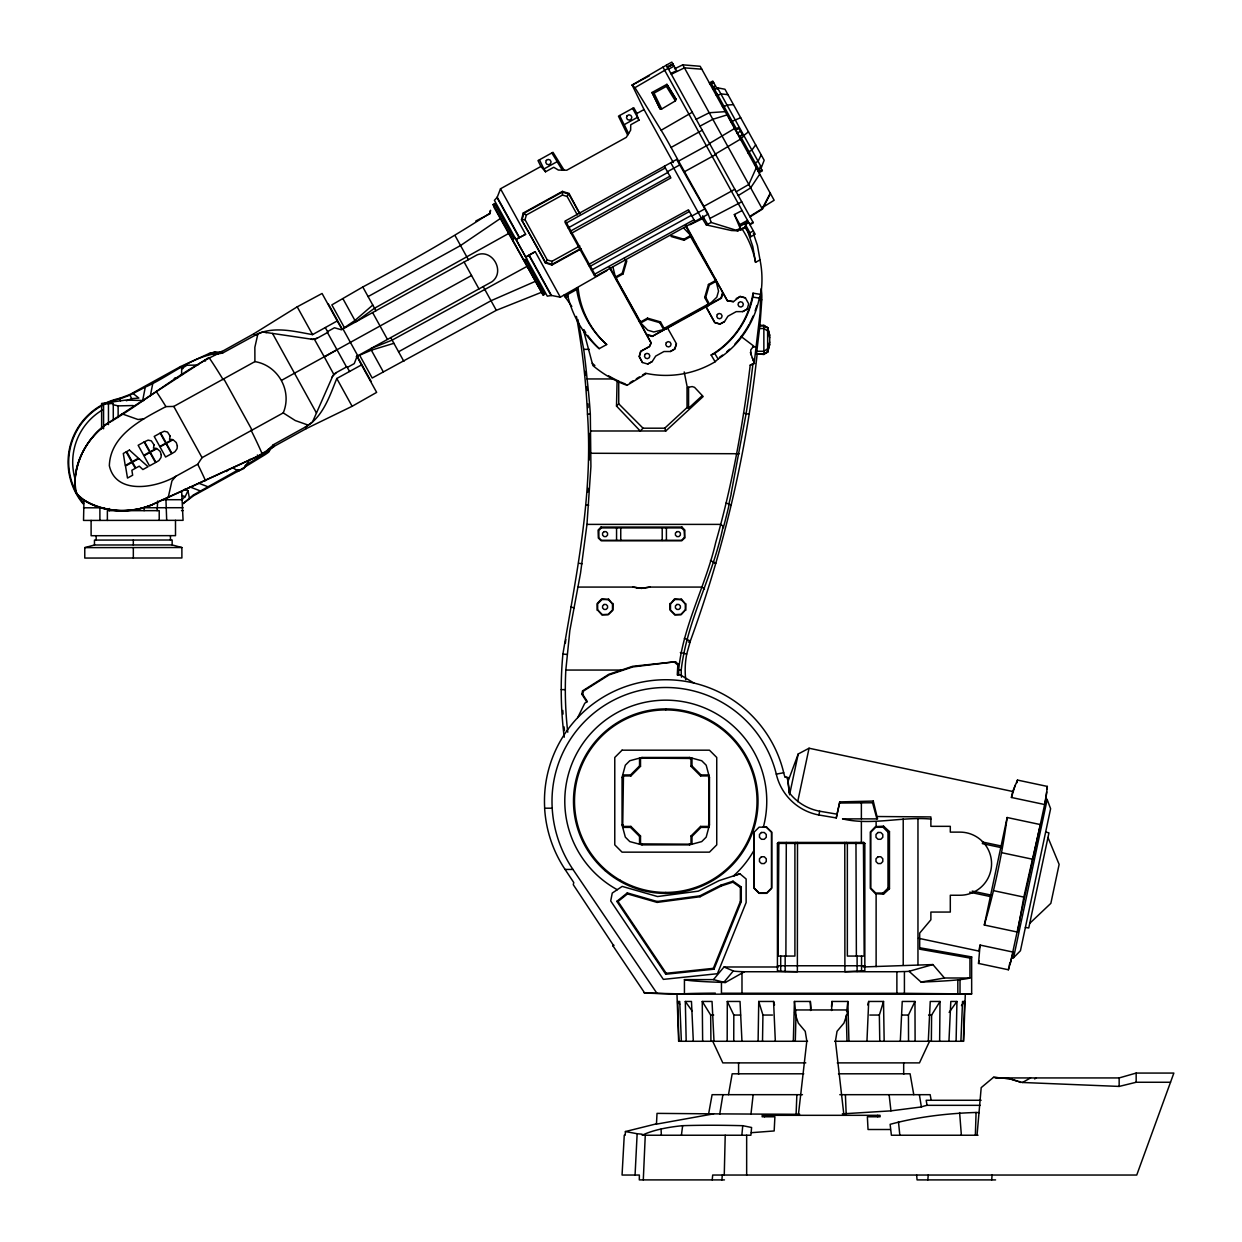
<?xml version="1.0" encoding="UTF-8"?>
<svg xmlns="http://www.w3.org/2000/svg" width="1242" height="1242" viewBox="0 0 1242 1242"><rect width="100%" height="100%" fill="white"/><g stroke="black" fill="none" stroke-linecap="round" stroke-linejoin="round"><path stroke-width="1.5" d="M589.112 460.068L589.019 433.303M688.736 387.256L687.028 388.125L687.028 407.609L664.718 428.195L643.045 428.195L618.733 403.805L618.733 381.372M687.028 407.609L688.58 408.245L688.58 388.125M978.525 963.435L980.062 945.069L1013.301 952.133L1008.38 969.769L978.525 963.435L979.1 960.765M727.175 1041.277L727.3 1001.456L740.03 1001.456L741.955 1041.277M733.743 1041.277L733.82 1015.056L727.3 1001.456M756.533 353.815L763.861 353.815L767.634 352.076L767.634 327.702L763.861 325.326L759.902 325.326L756.533 353.815L763.861 354.451L767.587 352.076L769.683 344.5L769.683 335.278L767.711 327.702L763.861 325.963L759.204 325.963M567.765 732.206A372.212 372.212 0 0 1 565.824 670.059L569.83 630.657L580.542 573.074L586.969 524.388L590.913 466.542L590.323 414.036A871.573 798.202 0 0 0 587.078 378.95A730.358 730.358 0 0 0 583.709 349.359L577.903 319.551M931.36 1041.277L931.609 1015.056L940.008 1001.456L930.242 1001.456L928.286 1041.277M939.635 1041.277L940.008 1001.456M758.101 1041.277L758.738 1001.456L773.564 1001.456L774.542 1004.918M762.51 1041.277L762.93 1015.056L758.738 1001.456M181.565 375.131L181.689 368.595L186.921 365.257L197.897 365.039M606.779 270.694L560.328 297.18L551.432 295.441L547.303 296.17L494.409 200.35L497.219 197.245L500.495 188.784L540.875 166.49L545.502 171.8L553.73 167.266L558.372 170.061L566.771 170.216L626.294 137.365L630.641 130.162L630.734 124.759L638.962 120.21A62.069 3.245 61.1 0 1 636.944 113.457L633.762 107.728L618.469 116.174L627.66 135.083M643.045 428.195L640.235 430.99L616.498 406.041L617.088 380.875M764.575 1116.775L764.606 1115.316M956.092 1041.277L956.945 1001.456L950.813 1001.456L948.95 1041.277M724.257 1175.041L725.219 1135.235M793.327 1041.277L794.43 1001.456L810.343 1001.456L810.933 1008.38M795.284 1041.277L795.998 1015.056L794.43 1001.456M684.637 538.034L684.87 530.101L681.951 527.058L601.019 527.058L598.101 530.101L598.333 538.034L601.175 540.767L681.78 540.767L684.637 538.034L684.094 530.412L681.594 527.912L601.376 527.912L598.861 530.412L598.861 537.802L601.376 540.301L681.594 540.301L684.094 537.802M836.503 814.084L819.72 811.212A49.882 49.882 0 0 1 789.291 792.753L787.552 778.843A44.401 44.401 0 0 1 787.133 777.771L784.897 776.933A46.187 46.187 0 0 1 783.718 772.757A121.297 121.297 0 0 0 544.679 808.2L552.209 808.2A113.798 113.798 0 0 1 776.297 774.092A53.748 53.748 0 0 0 818.835 814.985L836.254 817.935L839.763 801.897L873.266 801.074L877.566 818.882L842.511 818.882C871.822 825.806 901.304 816.398 930.879 819.052M975.358 1135.235L976.072 1112.475L979.239 1112.661M963.342 1041.277L964.63 1001.456L962.534 1001.456L960.904 1041.277M919.685 947.755L971.648 956.914L971.663 993.926L965.298 994.174L963.652 1041.277L834.717 1041.277M831.597 1010.522L831.938 1001.456L847.851 1001.456L848.938 1041.277M753.397 233.418L757.449 245.528L760.011 259.889A96.208 96.208 0 0 1 760.756 294.416L753.025 293.174L752.823 297.086A88.881 88.881 0 0 1 714.709 353.38L711.138 355.026L715.159 361.748A96.084 96.084 0 0 1 712.256 363.425A96.208 96.208 0 0 1 646.477 373.454L627.008 385.346A113.006 113.006 0 0 1 592.869 365.536L583.398 329.968M713.622 1113.857L657.018 1113.375L656.459 1124.15L713.622 1113.857L796.091 1114.291L796.867 1094.683M643.294 1179.9L645.266 1135.235M884.164 1041.277L883.528 1001.456L868.701 1001.456L866.947 1041.277M900.31 1041.277L902.235 1001.456L914.966 1001.456L915.106 1041.277M635.066 1175.041L637.146 1133.729L625.425 1131.54L625.176 1135.235L624.26 1135.235L622.056 1175.041L639.366 1175.041L639.304 1179.9L724.443 1179.9M681.485 677.169A88.943 88.943 0 0 1 681.206 670.075C686.919 620.363 713.389 575.388 723.154 526.235L720.67 524.388L586.969 524.388M181.705 491.879L183.071 520.336L83.524 520.429L83.99 499.796M587.87 492.034L588.087 488.308M991.721 1179.9L992.063 1175.041M616.839 901.35L618.019 901.49L627.489 893.914L657.08 902.406L657.158 901.49L699.82 895.87L720.997 885.127L733.044 881.183L741.272 886.943L741.272 901.583L713.995 969.179L665.759 974.24L616.839 901.35L627.288 892.92L657.158 901.49M721.913 1179.9L722.285 1175.041M927.821 1179.9L928.24 1175.041M831.488 1006.657L831.938 1001.456M977.035 1135.235L981.196 1087.635L993.522 1077.311L1009.544 1078.708L1022.445 1082.481L1119.151 1086.424L1136.166 1082.263L1170.523 1082.263M157.718 501.054L157.097 510.648M741.847 1135.235L742.747 1125.687L751.596 1127.488L750.882 1135.235L642.192 1135.235C653.37 1129.785 669.143 1126.975 682.65 1125.687A299.012 38.735 6.3 0 1 742.763 1125.702M712.209 1179.9L712.691 1175.041L1136.741 1175.041L1173.861 1073.072L1136.166 1073.072L1119.151 1077.932L995.944 1077.932M1046.742 791.946L1044.662 804.537L1011.423 797.473L1012.696 791.48L1017.477 780.069L1047.332 786.419L1045.919 798.575L1010.088 964.491M984.316 925.026C994.594 889.753 1002.201 853.922 1007.153 817.515L1040.392 824.579L1023.827 897.097L1017.555 932.09L984.316 925.026L1007.153 817.515M760.756 290.473L760.088 312.922L754.173 363.145L750.215 365.132A1208.233 1208.233 0 0 1 743.585 413.275C736.801 456.854 727.905 500.122 715.702 542.521C705.813 585.758 682.898 625.813 678.66 670.059A91.504 91.504 0 0 0 678.784 674.918M750.944 1114.291L753.149 1094.683M798.342 1115.316L806.819 1041.029L805.235 1031.326L798.311 1023.066L794.585 1012.246L796.231 1009.948L846.05 1009.948L847.681 1012.246L843.955 1023.066L837.03 1031.326L835.462 1041.029L843.923 1115.316M846.656 1011.718L847.851 1001.456M564.241 737.205A376.31 376.31 0 0 1 562.905 654.053C576.226 574.782 593.21 495.139 587.482 414.16A728.34 728.34 0 0 0 576.443 316.431M565.343 643.232L565.824 639.599M681.408 1135.235L682.65 1125.687M641.99 844.871L629.787 841.595L625.331 837.139L622.056 824.936L622.056 777.399L625.331 765.196L629.787 760.741L641.99 757.465L689.527 757.465L701.73 760.741L706.186 765.196L709.461 777.399L709.461 824.936L706.186 837.139L701.73 841.595L689.527 844.871L641.99 844.871L642.114 843.892L691.98 844.203L691.98 836.409L701 827.389L708.794 827.389L708.794 774.946L701 774.946L691.98 765.926L691.98 758.117L691.002 758.862L691.002 766.33L700.597 775.924L708.049 775.924M640.515 758.862L640.515 766.33L630.92 775.924L623.453 775.924L622.708 774.946L630.517 774.946L639.537 765.926L639.537 758.117L689.403 758.443L689.527 757.465M797.504 842.433L797.364 971.71L780.706 971.306L777.43 970.67L777.43 843.411L778.408 842.433L863.873 842.433L864.836 843.411L864.836 970.67L844.902 971.71L844.777 842.433M751.301 355.134L750.711 349.98L753.692 346.052L741.039 336.442M640.934 321.74L640.748 322.951L647.579 319.178L659.828 322.718L663.601 329.549L664.097 328.431L660.496 321.895L647.47 318.138L640.934 321.74L639.77 320.545L615.411 277.044L622.242 273.271L625.766 261.022L624.26 258.289M690.583 236.648L690.769 235.437L683.938 239.209L671.689 235.67L671.022 236.492L684.047 240.249L690.583 236.648L716.106 281.344L709.275 285.117L705.735 297.366L709.508 304.197L708.297 304.026L704.695 297.49L708.452 284.465L714.988 280.863M657.08 902.406L700.084 896.74L721.338 885.965L732.889 882.177L733.044 881.183M719.708 1114.291L722.906 1094.683M168.213 497.499L171.924 480.98L175.821 476.291C156.337 487.858 116.003 495.48 109.343 465.734C110.29 434.917 142.349 419.113 165.916 406.615L173.787 406.429L254.905 361.608C278.192 365.427 292.553 390.966 283.223 412.903L202.058 457.661L197.711 464.229L175.836 476.307M757.108 354.451A1213.9 1213.9 0 0 1 749.174 414.16C736.879 491.413 717.162 567.501 690.35 640.981L686.717 654.053A84.968 84.968 0 0 0 685.724 679.684M728.495 1094.683L732.175 1073.802L803.776 1073.802M731.274 492.857L746.1 413.679A1210.795 1210.795 0 0 0 752.916 364.061M708.716 1113.375L712.101 1094.683L802.472 1094.683M475.826 220.983L490.093 213.717L490.528 210.286L489.643 213.345C448.688 239.985 406.01 263.925 362.788 286.98L331.847 304.895L344.422 327.686L342.295 329.301M142.721 400.235L145.298 387.1C170.278 376.186 193.519 354.591 221.418 353.07M150.282 396.151L152.859 383.048M787.645 782.429L798.218 753.987L809.054 748.227L1012.696 791.48M789.555 794.787L798.218 753.987M797.706 801.664L809.054 748.227M980.062 945.069L978.789 951.062L918.459 938.253M1016.903 782.755L1017.477 780.069M1008.38 969.769L1008.954 967.099M1009.265 965.639L1009.87 962.736M1046.758 789.089L1047.332 786.419M1012.044 958.094L1013.55 957.737L1047.161 799.506L1045.919 798.575M586.814 701.901L581.815 694.2L582.56 690.878L608.797 674.313L632.644 666.302L675.493 661.738L677.899 663.911L677.263 674.918L680.321 674.918L694.092 683.131M577.701 717.612L584.78 703.22L587.357 701.559L582.7 694.402L583.445 691.064L609.077 674.903L632.768 666.938L675.493 661.738M342.047 329.44L337.219 320.948L312.549 334.626C294.773 331.49 275.398 326.335 257.932 333.741L254.858 347.31L254.905 361.608M818.835 814.985L819.72 811.212M579.905 213.733A61.836 3.229 61.1 0 1 569.022 193.473L562.455 191.377L523.239 213.019L521.485 219.694A61.836 3.229 61.1 0 1 545.347 262.931L551.929 265.027L581.334 248.788M1011.423 797.473L1015.211 785.239M623.453 826.411L630.92 826.411L640.515 836.006L640.515 843.458L639.537 844.203L639.537 836.409L630.517 827.389L622.708 827.389L623.453 775.924M836.254 817.935L839.763 801.897M767.634 352.076L769.683 344.5M500.495 188.784L525.614 234.303L515.88 239.24L525.832 257.28L535.209 251.676L560.328 297.18M867.739 1004.918L868.701 1001.456M371.079 381.372L357.168 356.19L354.249 363.627L347.31 367.446M562.455 191.377L562.424 195.087L526.391 214.975L525.024 219.663L547.256 259.966L551.96 261.317L579.797 245.947M545.362 262.931L547.256 259.966M569.022 193.473L567.113 196.438L577.313 214.913M551.929 265.027L551.96 261.317M565.374 220.921L564.986 222.24L594.561 275.802L595.881 276.174L707.707 214.431L704.851 208.873L676.642 159.488L565.374 220.921L595.881 276.174M570.497 232.223L570.885 230.903L669.935 176.224M616.529 277.525L623.065 273.923L626.822 260.898L625.766 261.022M639.552 321.01L646.787 334.89L652.128 336.427L667.513 327.935L676.424 343.739L674.903 349.018L670.401 351.502L663.927 351.533L655.683 356.097L652.205 361.546L647.703 364.03L642.424 362.509L639.133 356.563L640.67 351.284L649.411 346.456L651.025 342.932L609.185 267.139M642.424 362.509L639.335 356.532L640.81 351.408L649.55 346.58L651.227 342.932L646.787 334.89M679.063 321.135L652.128 336.427M670.401 351.502L674.763 348.893L676.424 343.739M722.999 292.817L721.447 298.158L705.999 306.898L714.693 322.625L719.972 324.146L724.474 321.647L727.952 316.198L736.195 311.649L742.669 311.618L747.172 309.118L748.693 303.84L745.417 297.894L740.139 296.372L733.448 301.651L727.439 300.859L697.523 247.437M682.417 319.287L720.981 298.002L722.518 292.708M769.683 342.078L767.665 348.831L763.861 351.269L756.688 351.269M879.771 1041.277L879.352 1015.056L883.528 1001.456M760.756 294.416L759.312 298.127A95.448 95.448 0 0 1 718.078 359.016L715.159 361.748M758.52 168.928L761.408 167.344L764.172 160.265L724.971 89.253L717.519 87.825L714.631 89.408M713.995 969.179L713.358 968.341L740.372 901.413L740.372 887.425L732.889 882.177M523.41 259.345L525.444 259.687L544.648 294.478L543.096 295.006L512.837 240.187L514.949 237.564M356.889 356.314L361.5 364.915L336.784 378.5C329.658 396.074 322.998 417.157 305.346 427.062L273.224 444.807L267.17 451.436L257.948 456.249L152.704 504.562C128.469 514.623 95.386 513.272 76.631 493.478C69.878 467.054 86.366 438.348 107.79 423.212L208.609 357.665M597.65 610.008L601.842 614.712L608.13 614.355L612.477 610.008L612.477 603.876L608.13 599.529L601.997 599.529L597.65 603.876L597.65 610.008L601.997 614.355M608.13 599.529L601.702 598.846L597.076 603.628A169.797 8.849 90 0 1 597.185 610.35M681.594 527.912L681.951 527.058M669.919 603.472A169.797 8.88 90 0 1 670.059 610.055L674.685 614.712L680.973 614.355L685.305 610.008L685.305 603.876L680.973 599.529L674.825 599.529L670.494 603.876L670.494 610.008L674.825 614.355M680.973 599.529L674.546 598.846L670.494 603.876M630.517 827.389L630.92 826.411M700.597 775.924L701 774.946M766.547 827.281L771.748 832.078L771.748 888.232L766.671 893.324L759.064 893.324L753.987 888.232L754.142 832.14L759.126 827.156L766.547 827.281L771.468 832.202L771.468 888.123L766.547 893.045L759.188 893.045L754.267 888.123L754.142 832.14M786.295 842.433L785.891 956.061M883.093 827.281L887.999 832.202L887.999 888.123L883.093 893.045L875.719 893.045L870.797 888.123L870.797 832.202L875.719 827.281L883.093 827.281L883.543 826.178L889.474 831.597L889.474 888.729L883.543 894.147L875.455 893.666L870.3 888.325L870.3 832L875.455 826.66L883.543 826.178M876.93 818.882L872.536 802.767L873.266 801.074M349.545 371.498L346.922 366.732L336.349 372.569L332.84 375.829L312.456 422.109L305.346 427.062L306.215 428.63L352.123 406.289L376.652 392.379L361.5 364.915M756.254 167.841L748.802 184.468L736.18 191.749M929.544 1041.277L919.468 1062.888L837.263 1062.888M665.759 974.24L666.209 973.293L618.019 901.49M181.363 499.827L185.151 496.707L187.977 490.699L184.484 489.348M908.539 1041.277L908.445 1015.056L914.966 1001.456M761.191 154.862L758.07 161.289L755.183 162.873M675.384 100.881L676.16 99.36L666.892 84.332L651.988 92.498L660.045 108.908L661.707 108.986L675.384 100.881L666.364 86.397L652.733 93.833L651.988 92.498M770.459 193.581L762.417 209.122L750.028 216.853M770.257 193.193L762.169 208.703L749.78 216.403M244.969 465.703L268.132 451.576L270.601 447.368M237.874 470.05A38.999 38.999 0 0 1 236.88 470.609L193.209 495.077L182.947 503.724L193.628 495.698L238.154 471.106L265.4 454.479L268.707 452.135L271.625 447.167M226.386 471.525L228.652 469.523M238.945 470.05L238.293 471.122L232.704 467.753M75.063 479.8A76.787 76.787 0 0 0 74.784 485.405A16.099 16.099 0 0 0 82.484 499.362L82.391 499.501A76.957 76.957 0 0 0 150.08 505.665A46.622 46.622 0 0 0 152.704 504.562L149.971 505.401A76.678 76.678 0 0 1 140.051 508.459M249.937 459.323L243.898 468.498L238.293 471.122M759.747 174.159L750.603 187.915L738.26 195.537M727.439 300.859L685.708 224.911M949.136 1012.385L956.945 1001.456M755.664 144.879L751.891 150.096L749.004 151.695M961.463 1005.616L964.63 1001.456M778.843 842.433L778.097 956.061L794.911 956.061L794.911 843.411L795.889 842.433M565.653 223.436L665.355 167.934M568.137 227.938L667.839 172.436M571.165 233.418L670.866 177.932L664.408 166.242M659.828 322.718L660.496 321.895M745.417 297.894L740.154 296.559L736.195 298.546M544.633 808.2A123.377 123.377 0 0 0 565.079 869.447L573.773 882.55L573.276 884.692L613.144 944.883A452.693 23.691 0 0 0 613.284 946.295L644.676 993.01L684.435 993.988L684.435 979.612L713.451 979.612L723.9 982.267L733.292 970.949A19.453 1.025 0 0 0 744.439 971.741L896.879 971.741A27.743 1.444 0 0 0 904.409 971.508L904.424 993.305L971.228 993.973M713.451 979.612L724.024 966.99L778.191 966.99M702.242 218.437L706.279 224.911L711.231 222.489L737.996 230.81L745.324 227.022A90.029 1.568 61.1 0 1 745.34 226.991L750.696 236.741L755.198 234.257L662.949 67.13L666.349 65.252M763.318 827.079L766.671 827.001M1013.55 957.737L1020.443 950.735L1050.608 808.713L1047.161 799.506M616.498 406.041L618.733 403.805M691.002 843.458L691.002 836.006L700.597 826.411L708.049 826.411M601.842 614.712L608.285 614.712L612.911 610.195A169.797 8.88 -90 0 1 613.036 603.472M674.685 614.712L681.113 614.712L685.305 610.008M664.097 328.431L708.297 304.026M639.77 320.545L638.993 321.119L647.75 330.217L653.804 331.971L666.069 328.944L707.692 305.967L716.789 297.211L718.544 291.14L715.501 278.876L714.585 279.233M1029.727 923.365L1050.856 903.338L1059.131 864.385L1047.969 837.496M688.58 408.245L702.304 395.593M591.239 430.99L665.805 430.99L703.174 396.524L694.542 387.333L692.151 386.572L687.307 387.535L684.202 371.948M372.771 305.051L354.933 320.467L344.422 327.686M543.096 295.006L494.207 207.616L493.152 204.542L494.425 203.502L513.629 238.293M743.834 135.487L748.46 131.823M356.066 321.694L374.525 308.233L508.521 233.543M691.747 237.843L692.524 237.269L683.768 228.171M267.17 451.436L274.342 446.22L306.215 428.63M721.369 982.36A48.562 1.692 0 0 0 725.375 982.484L744.439 971.741M500.247 218.576L460.549 245.543L368.098 296.59M617.305 889.66L617.258 889.691A100.99 100.99 0 0 1 573.571 759.918A100.99 100.99 0 0 1 699.494 705.968A100.99 100.99 0 0 1 763.349 827.188M109.529 422.389C146.214 400.762 179.795 371.886 218.049 353.675M273.224 444.807L274.342 446.22L257.56 456.249L152.58 504.314M337.219 320.948L322.066 293.485L297.211 306.821L253.849 333.772L217.04 354.265M734.55 128.531L709.508 143.435M740.434 139.182L715.376 154.055M666.364 86.397L667.606 85.62L666.892 84.332M336.986 349.763C319.924 359.73 319.458 359.109 336.986 349.763L471.541 275.491M630.051 382.645L633.172 380.735M636.308 378.826L639.428 376.916M642.549 375.006L645.685 373.112M649.411 75.778L632.147 85.061L662.949 67.13M632.209 85.17L634.957 87.67L668.072 68.388M619.649 115.522L624.121 124.697L637.519 117.307L632.582 108.38M1034.602 1078.941L1036.278 1077.978M637.425 117.353L638.962 120.21M1022.445 1082.481L1030.581 1077.932M667.311 66.99L672.838 63.947M667.451 67.254L672.978 64.196M667.544 67.425L673.071 64.367M668.522 69.21L674.049 66.152M636.944 113.457L644.039 109.544L632.147 85.061M83.152 503.864A65.283 65.283 0 0 1 119.76 398.309L129.742 394.583L180.463 366.592L208.873 353.613L215.471 351.983L221.185 352.278M145.298 387.1L129.991 395.127L119.931 398.884A64.693 64.693 0 0 0 107.371 402.92M562.331 170.138L557.099 161.693L543.903 168.974L539.447 159.799M126.358 400.778L131.994 398.62L138.856 398.077L133.003 393.466M709.384 82.935L712.784 81.056L717.239 89.129M222.582 353.07L221.976 351.362L213.733 354.653L222.582 353.07L257.932 333.741M709.974 83.99L713.374 82.112M713.684 82.686L711.557 83.851L736.754 129.494M713.405 87.188L715.532 86.024M712.551 88.663L713.824 87.965M716.013 94.935L717.286 94.237M717.969 95.463L720.857 93.88L727.952 94.656M692.291 112.246L661.148 130.255L634.957 87.67M722.409 106.533L723.682 105.834M724.148 106.657L727.036 105.058L733.463 104.654M327.515 331.598L334.455 327.764L341.426 329.782L477.145 254.843C492.701 248.742 505.447 271.827 491.987 281.732L356.252 356.656M253.849 333.772L254.719 335.34L262.699 331.971L312.72 339.376L317.347 338.135L327.919 332.313L325.28 327.546M661.256 130.472A23.365 1.056 61.4 0 1 671.068 147.456L702.227 130.239M516.393 239.395L525.614 234.303M730.777 121.685L732.05 120.971M732.206 121.266L740.667 117.695M736.335 128.749L738.462 127.569L743.446 136.589L740.046 138.467M281.841 380.192L324.24 356.796L314.366 339.206M709.787 143.948L678.582 161.103L708.188 214.074L711.231 222.489M735.481 130.208L738.881 128.33M737.111 133.158L740.511 131.279M667.435 171.722L679.964 164.798M739.006 136.573L742.405 134.695M525.987 256.752L535.209 251.676M525.444 259.687L526.763 258.957M715.656 154.582L684.373 171.769M748.181 153.216L749.469 152.518M580.433 248.679L552.131 264.298L545.533 262.373L521.485 219.694M398.558 351.765L491.009 300.735L534.992 281.515M754.593 164.813L755.866 164.115M541.046 292.475L496.319 310.329L372.196 378.018L359.621 355.228L357.199 356.221M758.055 171.085L759.328 170.387M758.381 171.691L761.781 169.812M758.955 172.747L762.355 170.868L760.073 166.707M689.403 211.513L590.354 266.192L589.034 265.804M703.919 206.327L734.814 189.281M691.499 215.301L591.409 270.088M691.887 216.015L704.851 208.873M693.983 219.803L593.893 274.591M576.505 288.253L576.645 289.557L564.66 296.186L565.591 297.537L568.199 296.093M741.738 201.809L710.16 218.297M748.802 222.644L745.402 224.523L745.51 227.348L740.775 229.956L739.89 224.6L747.544 220.377M740.605 225.951L748.289 221.713M749.656 224.197L753.056 222.334M749.92 224.678L753.32 222.799L666.302 65.158L671.829 62.116L676.564 70.685L670.866 73.449M747.637 231.214L752.792 246.506L755.54 262.357L760.011 259.889M750.696 236.741L749.951 232.782L753.366 230.919M567.47 294.633C572.189 315.39 583.166 334.564 599.203 348.66L606.686 344.531A88.073 88.073 0 0 1 578.12 288.004M706.077 306.65L714.802 322.47L719.941 323.945L724.474 321.647M526.748 266.533L392.13 340.122L370.939 348.552M699.976 126.156L712.815 119.294L727.036 114.916M740.372 887.425L741.272 886.943M267.542 449.744L274.342 446.22M740.775 229.956L740.527 229.397A89.766 1.568 61.2 0 0 740.139 228.295L734.348 214.555L742.111 210.535M736.506 230.205L740.154 228.311M742.887 228.202L745.51 227.348M696.188 119.31L709.229 112.743L725.25 111.656M671.317 74.241L684.42 67.86L701.808 69.195M674.546 68.807L682.758 64.832L700.193 66.276L774.154 200.257L761.765 207.957L762.417 209.122L682.758 64.832M359.621 355.228L371.342 350.182L393.885 343.304M763.861 353.815L767.556 352.076L767.54 348.831M612.477 603.876L608.425 598.846M685.305 603.876L681.253 598.846M691.002 766.33L691.98 765.926M639.537 836.409L640.515 836.006M887.999 832.202L889.474 831.597M616.932 279.139L616.016 279.512L612.974 267.247M750.215 365.132L754.515 363.487L750.339 352.464M739.953 873.809L719.118 880.609L698.361 891.151L657.515 896.538L622.18 886.4L612.259 893.06L610.707 900.947L663.352 979.379L717.41 973.712L746.132 902.53L746.132 878.994L739.953 873.809L733.51 875.921A100.99 100.99 0 0 0 754.236 849.87M208.873 353.613L215.471 351.983L215.627 352.775M969.94 977.997L944.448 977.997L932.897 964.568L909.051 971.306L921.052 982.065A170.076 5.931 0 0 0 957.83 979.845L960.019 979.612A249.502 8.71 0 0 0 969.94 977.997L969.94 958.048A245.745 12.855 10 0 0 971.648 956.914M84.767 547.629L94.47 545.005L172.157 544.943L181.875 547.536L181.891 557.968L84.782 558.062L84.767 547.629L181.875 547.536M625.425 1131.54L656.475 1123.824M177.901 377.615L174.268 378.453L175.759 378.484M704.54 589.065L702.087 587.078L650.047 587.078L641.446 588.335L632.923 587.078L578.135 587.078M976.072 1112.475C947.398 1113.344 917.667 1116.837 890.126 1124.336L891.399 1135.235L978.013 1135.235M776.266 774.108L783.718 772.757M921.052 982.065L944.448 977.997M650.047 587.078L641.446 588.335L632.923 587.078M842.324 1113.857L890.949 1110.86L921.378 1106.948A898.929 196.997 79.8 0 1 927.044 1105.333L980.233 1105.333M708.483 777.523L709.461 777.399M622.056 824.936L623.034 824.812M101.627 404.1L113.27 403.448L113.286 420.495M588.382 264.608L688.472 209.805L694.915 221.495M704.695 297.49L705.735 297.366M666.209 973.293L713.358 968.341M751.332 1132.688L774.17 1130.95L774.899 1116.775L762.138 1116.775L762.215 1115.316L880.05 1115.316L880.128 1116.775L867.366 1116.775L868.034 1129.506L890.39 1129.506M863.221 966.944L932.897 964.568M525.024 219.663L522.044 219.85L523.969 213.236L562.238 192.106L568.852 194.016L579.688 213.655M587.482 414.16L590.323 414.036M877.582 816.522L930.879 816.926L930.879 826.334L950.301 826.334L950.301 832.124L960.004 832.124A31.562 31.562 0 0 1 991.566 863.687A31.562 31.562 0 0 1 960.004 895.249L950.301 895.249L950.301 912.063L930.879 912.063L930.879 919.779L919.685 933.099L919.685 949.183L969.94 958.048M796.091 1114.291L799.677 1114.198M840.26 803.031L872.536 802.767M113.27 404.768L118.13 405.886L133.189 405.544M904.424 993.305L721.447 993.227L721.447 982.36A126.358 4.409 0 0 1 684.435 979.612M758.862 328.509L763.861 328.509L767.711 330.946L769.683 337.7M752.978 346.984L755.928 346.984M583.709 349.359L589.282 349.359M587.078 378.95L613.377 378.95M591.254 453.268L739.238 453.734M162.034 499.719L182.558 499.703M83.509 507.807L104.483 507.792M144.119 510.664L144.15 507.745L183.055 507.714M181.503 510.633L183.055 510.633M565.824 670.059L621.45 670.059M561.213 689.636L565.312 689.636M777.43 843.411L864.836 843.411M565.079 869.447L572.95 869.447L656.785 993.088M777.43 965.764L864.836 965.764M646.259 993.103L676.983 994.174L965.298 994.174M678.924 1041.277L677.635 1001.456L679.731 1001.456L681.361 1041.277M686.189 1041.277L685.32 1001.456L691.468 1001.456L693.315 1041.277M702.646 1041.277L702.258 1001.456L712.039 1001.456L713.995 1041.277M702.258 1001.456L710.672 1015.056L713.684 1015.056M733.82 1015.056L740.589 1015.056M762.93 1015.056L772.477 1015.056M869.804 1015.056L879.352 1015.056M901.692 1015.056L908.445 1015.056M928.597 1015.056L931.609 1015.056M807.564 1041.277L678.629 1041.277L676.983 994.174M805.794 1062.888L722.813 1062.888L712.737 1041.277M838.49 1073.802L910.091 1073.802L913.77 1094.683M839.794 1094.683L930.165 1094.683L931.174 1100.272M981.133 1100.272L926.19 1100.272L927.044 1105.333M995.572 1179.9L917.077 1179.9L916.643 1175.041M681.206 670.075L677.899 670.059L677.899 674.918M964.351 993.802L971.663 993.817M74.784 485.405L74.613 485.405A76.957 76.957 0 0 1 105.461 424.842A46.622 46.622 0 0 1 107.775 423.18L105.461 424.842M181.689 368.595L182.962 368.626M737.996 230.81L731.429 230.531L706.279 224.911M587.093 505.044L585.898 504.966L588.692 505.261M642.161 1134.194L637.146 1133.729M760.213 299.772L761.75 299.865A1213.9 1213.9 0 0 1 759.902 325.326M636.742 587.947L641.524 588.335M993.522 1077.311L1009.544 1078.708L1017.136 1081.223M562.905 654.053L566.942 654.441M725.468 982.484L723.9 982.267M727.548 300.704L733.448 301.651M622.056 777.399L623.034 777.523M708.483 824.812L709.461 824.936M143.932 400.529L125.892 400.079L101.627 403.448L101.642 428.863M579.471 563.325L582.017 563.821M262.699 331.971L266.688 332.561M743.585 413.275L749.174 414.16M1025.38 927.448L1028.749 927.976L1048.947 832.885L1045.655 832M752.823 297.086L759.312 298.127M686.717 654.053L680.352 652.562M740.372 901.413L741.272 901.583M785.022 776.871L788.67 777.647M982.313 841.983L1001.114 845.973M982.298 843.597L1001.207 847.618M1002.046 852.757L1031.9 859.091M993.973 890.747L1023.827 897.097M972.207 891.088L991.116 895.109M969.676 892.175L990.371 896.569M570.963 607.059L574.037 607.804M731.212 504.966L726.12 502.994M582.56 690.878L583.445 691.064M581.815 694.2L582.7 694.402M689.403 758.443L691.002 758.862M640.515 843.458L642.114 843.892M523.239 213.019L526.391 214.975M646.958 334.424L652.236 335.945M562.424 195.087L567.113 196.438M714.197 562.735L715.827 563.247L710.455 560.561M1018.409 1081.642L1020.94 1082.496M308.42 425.183L295.285 420.557L283.223 412.903M688.394 641.943L689.822 642.456M690.35 640.981L684.342 638.326M198.704 483.2L207.74 486.693M189.948 486.926L200.288 490.916M181.767 495.403L185.151 496.707M639.537 765.926L640.515 766.33M887.999 888.123L889.474 888.729M691.002 836.006L691.98 836.409M122.042 413.85L138.017 419.517L144.025 418.709M724.024 966.99L733.292 970.949M764.793 326.398L767.634 327.702L769.683 335.278M689.993 224.755L703.857 217.955L702.677 215.782M747.172 309.118L742.669 311.618M708.452 284.465L709.275 285.117M622.242 273.271L623.065 273.923M205.473 361.049L204.759 359.901M674.841 662.452L677.263 664.625M754.437 363.409L752.264 357.805M846.392 842.433L847.354 843.411L847.354 956.061L864.184 956.061L863.438 842.433M606.686 344.531C590.54 330.419 580.061 310.671 576.645 289.557M652.205 361.546L647.703 364.03M677.635 1001.456L679.747 1004.235M707.102 305.175L707.692 305.967M685.32 1001.456L692.182 1011.05M563.961 295.177L571.817 306.448M667.606 85.62L676.16 99.36M703.764 217.924L707.598 224.088M564.116 170.17L553 152.316L538.003 160.591L540.875 166.49M551.821 152.968L557.223 161.631M238.355 469.755L238.914 470.656M714.709 353.38L718.078 359.016M324.084 356.532L333.865 374.525M717.519 87.825L761.408 167.344M740.9 136.993L759.654 170.977M729.333 118.068L735.512 129.261M735.776 129.727L741.971 140.951M745.402 224.523L749.951 232.782M734.348 214.555L739.89 224.6M644.039 109.544L673.288 162.547M670.789 162.718L701.295 217.987M685.491 225.64L695.675 244.084M609.931 267.356L637.705 317.657M497.219 197.245L519.389 237.377M529.278 255.293L551.432 295.441M496.924 197.4L519.094 237.548M528.983 255.464L551.138 295.596M493.152 204.542L512.837 240.187M455.255 235.949L468.358 259.702M483.2 286.576L496.319 310.329M464.12 262.046L478.962 288.936M362.788 286.98L375.907 310.733M390.749 337.622L403.867 361.375M372.616 312.565L387.457 339.439M342.963 298.763L354.933 320.467M371.342 350.182L383.312 371.886M342.963 328.928L357.805 355.802M328.416 304.073L342.295 329.208M327.484 332.546L346.502 366.964M297.211 306.821L312.549 334.626M336.784 378.5L352.123 406.289M272.526 333.446L316.446 412.996M223.762 378.794L252.079 430.105M236.88 470.609L237.393 471.541M173.787 406.429L202.058 457.661M678.582 161.103L671.084 147.441M180.463 366.592L180.944 367.539M544.074 168.881L545.502 171.8M624.229 124.635L628.592 133.562M654.053 93.197L661.707 108.986M652.733 93.833L660.045 108.908M257.358 455.022L257.948 456.249M129.742 394.583L131.668 398.791M883.093 893.045L883.543 894.147M855.971 842.433L856.375 956.061M601.019 527.058L601.376 527.912M700.597 826.411L701 827.389M630.517 774.946L630.92 775.924M720.997 885.127L721.338 885.965M665.712 328.028L666.069 328.944M664.718 428.195L665.805 430.99M699.82 895.87L700.084 896.74M119.76 398.309L120.49 400.809M627.288 892.92L627.489 893.914M187.977 490.699L189.452 498.368M919.375 1094.683L921.378 1106.948M689.403 843.892L689.527 844.871M641.99 757.465L642.114 758.443M889.117 1094.683L890.949 1110.86M683.938 239.209L684.047 240.249M647.47 318.138L647.579 319.178M898.463 1121.666L899.829 1135.235M627.008 385.346L626.931 384.554M165.947 499.719L166.692 520.351M959.616 1112.568L961.37 1135.235M661.054 1129.164L661.365 1135.235M773.564 1001.456L775.334 1041.277M845.398 1094.683L846.175 1113.857M810.343 1001.456L810.669 1010.522M846.283 1015.056L846.997 1041.277M877.675 1115.316L877.706 1116.775M710.672 1015.056L710.921 1041.277M767.711 327.702L767.711 329.316M175.495 520.351L175.51 535.644L91.116 535.721L91.101 520.429M172.157 544.943L172.157 540.006L94.47 540.084L94.47 545.005M170.449 535.644L170.464 540.022M159.224 520.367L159.209 510.648L107.371 510.695L107.371 520.414M133.313 540.053L133.313 544.974M133.329 547.582L133.329 558.015M118.13 405.886L118.145 417.483M109.467 508.506L109.467 510.695M108.458 403.464L108.473 424.593M103.567 404.007L103.583 428.785M99.888 507.792L99.903 520.414M96.162 535.721L96.177 540.084M1136.166 1073.072L1136.166 1082.263M1119.151 1077.932L1119.151 1086.424M960.019 979.612L960.019 993.911M957.83 979.845L957.83 993.879M917.962 818.711L917.962 964.568M903.679 1062.888L903.679 1074.33M903.213 818.835L903.213 964.925M896.879 971.741L896.879 993.289M876.122 821.707L876.122 826.644M876.122 893.681L876.122 966.618M861.56 956.061L861.56 971.306M861.374 803.031L861.374 818.882M861.374 821.428L861.374 842.495M857.104 956.061L857.104 971.539M785.161 956.061L785.161 971.539M780.706 956.061L780.706 971.306M763.861 325.326L763.861 354.451M746.659 1135.235L746.659 1175.041M741.986 973.185L741.986 993.243M738.586 1062.888L738.586 1074.33M666.411 527.912L666.411 540.301M665.759 708.918L665.759 709.896M665.759 892.439L665.759 893.417M662.203 527.788L662.203 540.441M620.752 527.788L620.752 540.441M616.56 527.912L616.56 540.301M572.966 869.447A122.073 122.073 0 0 1 552.193 808.2M683.985 993.988A126.249 1.49 0.3 0 1 715.33 993.134M787.552 778.843A123.812 123.812 0 0 1 789.353 793.685M644.07 992.855A145.935 1.102 0.3 0 1 646.383 992.684M613.269 946.295A177.839 7.949 0 0 1 614.076 945.271M909.672 971.337A169.983 8.927 0 0 1 905.03 971.539M599.203 348.66A96.208 96.208 0 0 1 587.699 335.433M585.712 332.561A96.208 96.208 0 0 1 583.818 329.596M756.828 305.485A94.78 94.78 0 0 1 755.12 310.779M753.102 316.011A94.78 94.78 0 0 1 749.951 322.734M749.081 324.379A94.78 94.78 0 0 1 734.969 343.956M729.659 349.188A94.78 94.78 0 0 1 726.88 351.641M722.518 355.103A94.78 94.78 0 0 1 719.475 357.292M744.998 227.177A94.78 94.78 0 0 1 747.544 231.276M753.025 293.174A88.368 88.368 0 0 1 711.138 355.026M742.204 229.165A91.349 91.349 0 0 1 755.54 262.357M625.347 383.949A112.292 112.292 0 0 1 620.643 382.024M619.106 381.325A112.292 112.292 0 0 1 608.596 375.845M594.887 365.505A111.671 111.671 0 0 1 592.263 363.285M761.16 288.718A48.562 48.562 0 0 1 761.75 299.865M731.367 493.229A156.026 20.4 -79.4 0 1 728.697 504.857M728.914 505.649A155.98 24.328 -79.9 0 1 723.31 527.803M585.277 371.436A729.302 729.302 0 0 1 585.665 375.239M586.69 386.65A729.302 729.302 0 0 1 587 390.469M587.916 403.805A729.302 729.302 0 0 1 588.134 407.624M685.77 610.35A169.797 8.849 -90 0 1 685.91 603.798M677.992 670.059A169.89 4.378 -90 0 1 678.008 664.051M564.458 730.575A375.317 375.317 0 0 1 564.07 726.88M563.014 714.088A375.317 375.317 0 0 1 562.797 710.44M317.347 338.135A9.952 9.952 0 0 1 311.043 339.268M208.966 357.463A82.935 8.803 61.1 0 1 223.187 379.726M332.033 377.304A9.952 9.952 0 0 1 336.349 372.569M250.993 430.089A82.935 8.803 61.1 0 1 262.248 453.982M156.213 391.385A82.935 8.803 61.1 0 1 165.916 406.6M197.835 464.43A82.935 8.803 61.1 0 1 205.551 480.747M75.25 477.953A76.787 76.787 0 0 1 82.127 453.672M82.872 452.119A76.787 76.787 0 0 1 104.188 426.022M138.359 508.847A76.678 76.678 0 0 1 133.36 509.732M130.006 510.136A76.678 76.678 0 0 1 82.546 499.253M74.908 478.372A60.672 60.672 0 0 1 102.915 409.689M83.618 503.491A64.693 64.693 0 0 1 105.663 403.697M161.289 454.743L160.994 457.537L158.945 460.549L155.918 462.366L150.344 452.274L156.958 448.626L160.187 451.405L161.289 454.743M177.358 445.878L177.063 448.673L175.013 451.669L171.986 453.501L166.412 443.394L173.042 439.73L176.255 442.54L177.358 445.878M154.039 444.838L153.465 448.145L156.368 448.362L150.096 451.809L144.553 441.764L148.124 440.134L151.322 440.848L154.039 444.838M170.138 436.128L169.533 439.28L172.436 439.513L166.18 442.959L160.622 432.899L164.332 431.238L167.53 432.061L170.138 436.128M546.309 160.389L545.75 162.36L546.728 164.146L548.7 164.72L550.501 163.727L551.075 161.755L550.082 159.97L548.11 159.395L546.309 160.389M627.086 115.801L626.511 117.773L627.505 119.574L629.477 120.132L631.262 119.139L631.836 117.167L630.843 115.382L628.871 114.807L627.086 115.801M645.064 354.343L644.489 356.314L645.483 358.115L647.455 358.674L649.255 357.696L649.814 355.724L648.836 353.923L646.865 353.349L645.064 354.343M666.317 342.606L665.743 344.577L666.737 346.378L668.708 346.953L670.509 345.959L671.084 343.987L670.09 342.187L668.118 341.612L666.317 342.606M717.333 314.459L716.758 316.415L717.752 318.216L719.723 318.79L721.524 317.797L722.083 315.825L721.09 314.024L719.118 313.465L717.333 314.459M738.586 302.722L738.012 304.694L739.006 306.479L740.977 307.053L742.778 306.06L743.337 304.088L742.343 302.303L740.372 301.728L738.586 302.722M604.031 531.638L602.587 533.082L602.587 535.131L604.031 536.591L606.096 536.591L607.54 535.131L607.54 533.082L606.096 531.638L604.031 531.638M604.031 604.466L602.587 605.925L602.587 607.975L604.031 609.418L606.096 609.418L607.54 607.975L607.54 605.925L606.096 604.466L604.031 604.466M676.874 531.638L675.415 533.082L675.415 535.131L676.874 536.591L678.924 536.591L680.368 535.131L680.368 533.082L678.924 531.638L676.874 531.638M676.874 604.466L675.415 605.925L675.415 607.975L676.874 609.418L678.924 609.418L680.368 607.975L680.368 605.925L678.924 604.466L676.874 604.466M622.056 750.184L614.774 757.465L614.774 844.871L622.056 852.152L709.461 852.152L716.743 844.871L716.743 757.465L709.461 750.184L622.056 750.184M761.455 832.482L759.467 834.469L759.467 837.294L761.455 839.282L764.28 839.282L766.267 837.294L766.267 834.469L764.28 832.482L761.455 832.482M761.455 856.763L759.467 858.75L759.467 861.575L761.455 863.563L764.28 863.563L766.267 861.575L766.267 858.75L764.28 856.763L761.455 856.763M878.001 832.482L875.998 834.469L875.998 837.294L878.001 839.282L880.811 839.282L882.798 837.294L882.798 834.469L880.811 832.482L878.001 832.482M878.001 856.763L875.998 858.75L875.998 861.575L878.001 863.563L880.811 863.563L882.798 861.575L882.798 858.75L880.811 856.763L878.001 856.763M126.172 451.902L123.315 453.47L125.225 465.517L131.714 461.931L126.172 451.902M129.447 450.085L126.7 451.607L132.242 461.651L138.467 458.22L129.447 450.085M144.119 441.997L138.141 445.288L143.699 455.348L149.661 452.057L144.119 441.997M160.187 433.132L154.21 436.423L159.768 446.483L165.745 443.192L160.187 433.132M131.994 462.428L125.504 466.014L127.491 478.061L132.661 475.205L131.869 470.252L135.3 468.358L131.994 462.428M138.918 458.608L132.521 462.133L135.797 468.063L139.244 466.169L142.892 469.554L148.062 466.697L138.918 458.608M149.925 452.507L143.948 455.814L149.521 465.89L155.483 462.598L149.925 452.507M165.978 443.627L160.016 446.934L165.59 457.025L171.551 453.734L165.978 443.627M604.932 870.533A92.25 92.25 0 0 0 756.238 819.161A92.25 92.25 0 0 0 636.106 713.808A92.25 92.25 0 0 0 604.932 870.533M620.131 880.205A91.271 91.271 0 0 0 757.03 801.168A91.271 91.271 0 0 0 620.131 722.13A91.271 91.271 0 0 0 620.131 880.205"/></g></svg>
